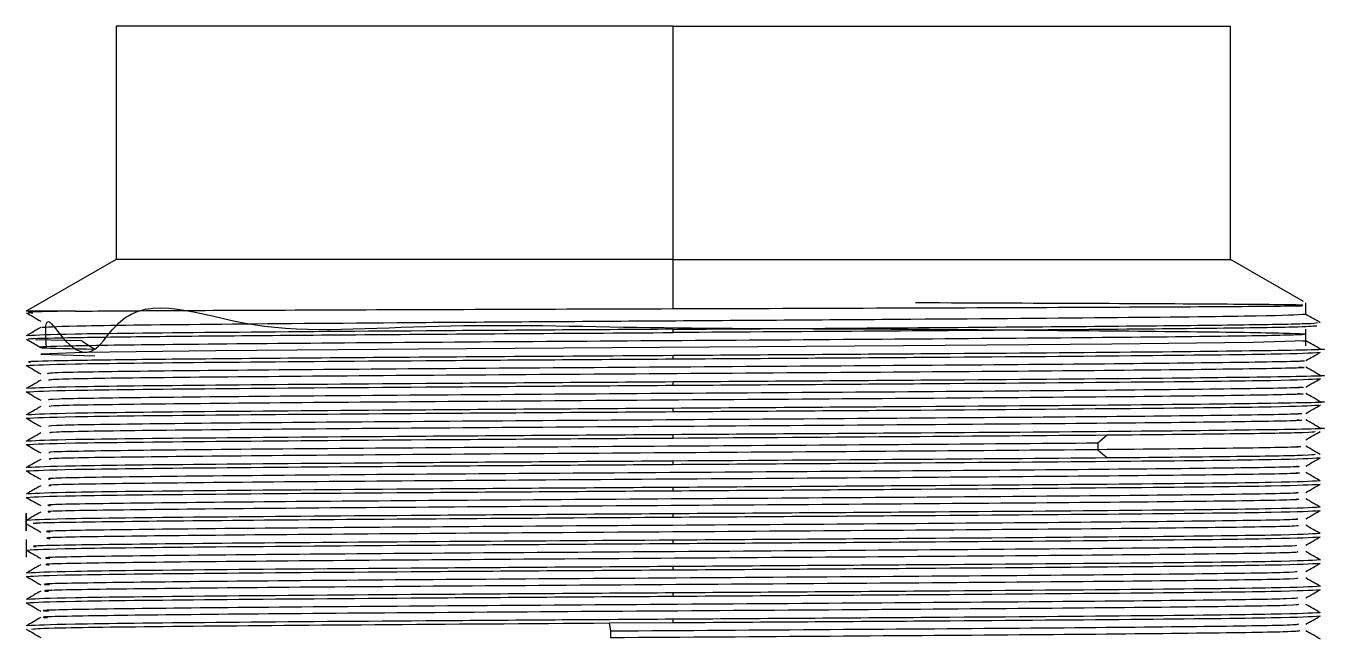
# Model space of a CAD drawing. Header units: millimetres. Extents: x 101 to 291, y 114 to 180.
# Drawn here: x 233.72 to 240.12, y 177.11 to 180.1 of the extents above; entities that cross this region are included whole.
import ezdxf

# ---------------------------------------------------------------- set-up
doc = ezdxf.new("R2010")
doc.units = ezdxf.units.MM

msp = doc.modelspace()

# ---------------------------------------------------------------- linework, layer by layer
at = {"color": 7, "linetype": 'Continuous', "lineweight": 25}
for p, q in [((234.1586, 180.0999), (234.1586, 178.9589)), ((236.8836, 180.0999), (234.1586, 180.0999)), ((236.8836, 178.9589), (236.8836, 180.0999)), ((236.8836, 180.0999), (239.6086, 180.0999)), ((239.6086, 178.9589), (239.6086, 180.0999)), ((234.1586, 178.9589), (233.72, 178.7057)), ((236.8836, 178.9589), (234.1586, 178.9589)), ((236.8836, 178.7178), (236.8836, 178.9589)), ((236.8836, 178.9589), (239.6086, 178.9589)), ((239.9646, 178.7534), (239.6086, 178.9589)), ((239.9772, 178.6894), (239.9772, 178.7468)), ((233.9609, 178.7057), (233.72, 178.7057)), ((236.8836, 178.6009), (236.8836, 178.617)), ((239.9772, 178.5355), (239.9772, 178.6178)), ((233.7207, 178.5684), (233.7914, 178.5276)), ((233.9919, 178.56), (233.7651, 178.5652)), ((236.8836, 178.4719), (236.8836, 178.488)), ((236.8836, 178.3429), (236.8836, 178.359)), ((236.8836, 178.2139), (236.8836, 178.23)), ((236.8836, 178.0849), (236.8836, 178.101)), ((238.9598, 178.0597), (238.9598, 178.0274)), ((236.8836, 177.9559), (236.8836, 177.972)), ((236.8836, 177.8269), (236.8836, 177.843)), ((233.72, 177.7165), (233.72, 177.6309)), ((233.72, 177.714), (233.72, 177.6309)), ((233.72, 177.6309), (233.72, 177.714)), ((236.8836, 177.6979), (236.8836, 177.714)), ((233.72, 177.5875), (233.72, 177.5019)), ((236.8836, 177.5689), (236.8836, 177.585)), ((236.8836, 177.4399), (236.8836, 177.456)), ((236.8836, 177.3109), (236.8836, 177.327)), ((236.8836, 177.1819), (236.8836, 177.198)), ((236.5696, 177.1798), (236.8836, 177.1819)), ((236.5696, 177.1799), (236.5765, 177.1396)), ((236.5765, 177.1395), (236.5765, 177.1073))]:
    msp.add_line(p, q, dxfattribs=at)
at = {"color": 7, "linetype": 'Continuous', "lineweight": 25, "flags": 128}
for points in [[(239.9615, 178.5607), (239.9769, 178.5601), (239.7193, 178.552), (239.0283, 178.5439), (238.0095, 178.5359), (236.8187, 178.5278), (235.6378, 178.5197), (234.6473, 178.5116), (233.9986, 178.5036), (233.7908, 178.4955), (234.0557, 178.4874), (234.0557, 178.4874)], [(233.9919, 178.5601), (234.0238, 178.5399), (234.0557, 178.5198)], [(239.0067, 178.1), (238.9832, 178.0799), (238.9598, 178.0597)], [(238.9598, 178.0274), (238.9832, 178.0072), (239.0067, 177.9871)]]:
    msp.add_lwpolyline(points, dxfattribs=at)
at = {"color": 7, "linetype": 'Continuous', "lineweight": 25}
for points, knots in [([(233.8184, 178.5282), (233.8141, 178.5928), (233.8026, 178.7671), (233.9886, 178.3756), (234.2628, 178.8277), (234.7987, 178.5695), (235.7105, 178.6518), (236.7709, 178.6208), (237.8416, 178.6201), (238.8006, 178.6113), (239.5343, 178.6047), (239.9567, 178.5975), (240.0182, 178.5905), (239.7116, 178.5834), (239.0729, 178.5764), (238.1771, 178.5693), (237.1294, 178.5622), (236.0528, 178.5551), (235.0742, 178.5481), (234.3063, 178.541), (233.8475, 178.5339), (233.7215, 178.5269), (233.9443, 178.5221), (234.0557, 178.5198)], [0, 0, 0, 0, 0.023196, 0.062577, 0.076601, 0.127902, 0.179204, 0.230505, 0.281806, 0.333107, 0.384408, 0.435709, 0.487009, 0.538309, 0.589609, 0.640908, 0.692207, 0.743506, 0.794805, 0.846104, 0.897403, 0.948702, 1, 1, 1, 1]), ([(236.8836, 178.7178), (237.2427, 178.719), (237.9603, 178.7213), (238.9115, 178.7248), (239.6059, 178.7284), (239.9799, 178.7314), (239.9604, 178.7332), (239.9534, 178.7339)], [0, 0, 0, 0, 0.219522, 0.438617, 0.657284, 0.875524, 1, 1, 1, 1]), ([(239.962, 178.7354), (239.872, 178.7366), (239.6921, 178.7389), (239.0092, 178.7425), (238.3812, 178.7448), (238.0675, 178.746)], [0, 0, 0, 0, 0.33399, 0.667323, 1, 1, 1, 1]), ([(233.7198, 178.6977), (233.7316, 178.6909), (233.7551, 178.6773), (233.7787, 178.6637), (233.7905, 178.6569)], [0, 0, 0, 0, 0.5, 1, 1, 1, 1]), ([(233.9609, 178.7057), (233.8414, 178.7035), (233.6906, 178.7007), (233.7408, 178.698), (233.7512, 178.6974)], [0, 0, 0, 0, 0.79261, 1, 1, 1, 1]), ([(239.9773, 178.6894), (239.9284, 178.6867), (239.8306, 178.6813), (239.1069, 178.6732), (238.0772, 178.6651), (236.8566, 178.657), (235.6399, 178.649), (234.6224, 178.6409), (233.921, 178.6329), (233.8374, 178.6276), (233.7963, 178.625)], [0, 0, 0, 0, 0.125441, 0.250883, 0.376327, 0.501771, 0.627217, 0.752664, 0.878112, 1, 1, 1, 1]), ([(233.9609, 178.7057), (234.1057, 178.7067), (234.3951, 178.7087), (235.1091, 178.7117), (235.9556, 178.7148), (236.5744, 178.7168), (236.8836, 178.7178)], [0, 0, 0, 0, 0.2506224, 0.5008304, 0.7506234, 1, 1, 1, 1]), ([(240.0474, 178.6491), (240.0356, 178.656), (240.012, 178.6696), (239.9885, 178.6832), (239.9767, 178.69)], [0, 0, 0, 0, 0.500031, 1, 1, 1, 1]), ([(233.7904, 178.6255), (233.7786, 178.6187), (233.755, 178.6051), (233.7315, 178.5914), (233.7197, 178.5846)], [0, 0, 0, 0, 0.500031, 1, 1, 1, 1]), ([(236.8836, 178.617), (236.469, 178.6143), (235.6399, 178.6089), (234.5947, 178.6009), (233.8686, 178.5929), (233.774, 178.5876), (233.7275, 178.585)], [0, 0, 0, 0, 0.251947, 0.503893, 0.75584, 1, 1, 1, 1]), ([(236.8836, 178.617), (237.1683, 178.6188), (237.7378, 178.6225), (238.5296, 178.6281), (239.2038, 178.6336), (239.7039, 178.6392), (240.0076, 178.6445), (240.0252, 178.6479), (240.0333, 178.6495)], [0, 0, 0, 0, 0.170585, 0.341168, 0.511752, 0.682337, 0.85292, 1, 1, 1, 1]), ([(240.0301, 178.6328), (240.0087, 178.6309), (239.963, 178.6268), (239.5093, 178.6205), (238.8018, 178.614), (237.8926, 178.6074), (237.2199, 178.6031), (236.8836, 178.6009)], [0, 0, 0, 0, 0.18049, 0.385367, 0.590245, 0.795123, 1, 1, 1, 1]), ([(233.7412, 178.5686), (233.7353, 178.5692), (233.7108, 178.5714), (233.8665, 178.5754), (234.2018, 178.5805), (234.7157, 178.5856), (235.3592, 178.5907), (236.0974, 178.5958), (236.6215, 178.5992), (236.8836, 178.6009)], [0, 0, 0, 0, 0.050507, 0.208756, 0.367005, 0.525254, 0.683503, 0.841751, 1, 1, 1, 1]), ([(240.0474, 178.5201), (240.0356, 178.5269), (240.012, 178.5405), (239.9885, 178.5541), (239.9767, 178.561)], [0, 0, 0, 0, 0.499992, 1, 1, 1, 1]), ([(236.8836, 178.488), (236.6215, 178.4863), (236.0974, 178.4829), (235.3592, 178.4778), (234.7157, 178.4727), (234.2018, 178.4676), (233.8665, 178.4625), (233.7108, 178.4585), (233.7353, 178.4563), (233.7412, 178.4558)], [0, 0, 0, 0, 0.158297, 0.316594, 0.474892, 0.633189, 0.791487, 0.949785, 1, 1, 1, 1]), ([(240.0401, 178.5205), (240.0426, 178.5204), (240.1273, 178.5177), (239.8472, 178.5122), (239.1883, 178.5041), (238.1234, 178.4961), (237.2969, 178.4907), (236.8836, 178.488)], [0, 0, 0, 0, 0.007261, 0.255445, 0.50363, 0.751815, 1, 1, 1, 1]), ([(236.8836, 178.4719), (237.2982, 178.4746), (238.1273, 178.4799), (239.173, 178.488), (239.9045, 178.4961), (239.9996, 178.5014), (240.0471, 178.5041)], [0, 0, 0, 0, 0.250012, 0.500023, 0.750035, 1, 1, 1, 1]), ([(239.9767, 178.4634), (239.9886, 178.4702), (240.0122, 178.4839), (240.0359, 178.4975), (240.0477, 178.5044)], [0, 0, 0, 0, 0.4999886, 1, 1, 1, 1]), ([(233.7196, 178.4399), (233.7314, 178.433), (233.7551, 178.4194), (233.7787, 178.4057), (233.7905, 178.3989)], [0, 0, 0, 0, 0.5, 1, 1, 1, 1]), ([(233.7201, 178.4396), (233.7677, 178.4423), (233.8628, 178.4477), (234.5943, 178.4557), (235.64, 178.4638), (236.4691, 178.4692), (236.8836, 178.4719)], [0, 0, 0, 0, 0.249949, 0.499966, 0.749983, 1, 1, 1, 1]), ([(239.9485, 178.4636), (239.9567, 178.4631), (240.0089, 178.4603), (239.7364, 178.455), (239.1399, 178.4479), (238.2366, 178.4407), (237.1777, 178.4335), (236.0816, 178.4263), (235.0804, 178.4191), (234.3094, 178.4119), (233.8437, 178.4052), (233.8287, 178.401), (233.8221, 178.3991)], [0, 0, 0, 0, 0.0208219, 0.1322838, 0.243745, 0.3552057, 0.4666654, 0.5781248, 0.6895831, 0.8010409, 0.9124984, 1, 1, 1, 1]), ([(239.9415, 178.4318), (239.9533, 178.4312), (240.0115, 178.4282), (239.7387, 178.4228), (239.1393, 178.4156), (238.2368, 178.4084), (237.1776, 178.4012), (236.0817, 178.394), (235.0801, 178.3868), (234.3103, 178.3796), (233.8515, 178.3731), (233.8351, 178.369), (233.8283, 178.3673)], [0, 0, 0, 0, 0.028204, 0.139664, 0.251124, 0.362583, 0.474041, 0.585499, 0.696955, 0.808412, 0.919867, 1, 1, 1, 1]), ([(240.0476, 178.3911), (240.0358, 178.3979), (240.0121, 178.4115), (239.9885, 178.4252), (239.9766, 178.432)], [0, 0, 0, 0, 0.499969, 1, 1, 1, 1]), ([(233.7906, 178.3675), (233.7788, 178.3607), (233.7551, 178.347), (233.7314, 178.3334), (233.7196, 178.3266)], [0, 0, 0, 0, 0.499989, 1, 1, 1, 1]), ([(236.8836, 178.359), (236.469, 178.3563), (235.6399, 178.3509), (234.5947, 178.3429), (233.8687, 178.3349), (233.7742, 178.3296), (233.7276, 178.327)], [0, 0, 0, 0, 0.251988, 0.503977, 0.755965, 1, 1, 1, 1]), ([(240.0396, 178.3915), (240.0422, 178.3914), (240.1273, 178.3886), (239.8473, 178.3832), (239.1882, 178.3751), (238.1234, 178.3671), (237.2969, 178.3617), (236.8836, 178.359)], [0, 0, 0, 0, 0.00778, 0.255835, 0.50389, 0.751945, 1, 1, 1, 1]), ([(236.8836, 178.3429), (237.2982, 178.3456), (238.1273, 178.3509), (239.173, 178.359), (239.9045, 178.3671), (239.9996, 178.3724), (240.0471, 178.3751)], [0, 0, 0, 0, 0.250012, 0.500023, 0.750035, 1, 1, 1, 1]), ([(239.9768, 178.3344), (239.9887, 178.3412), (240.0123, 178.3549), (240.036, 178.3685), (240.0478, 178.3754)], [0, 0, 0, 0, 0.500008, 1, 1, 1, 1]), ([(233.7196, 178.3109), (233.7314, 178.304), (233.7551, 178.2904), (233.7787, 178.2767), (233.7905, 178.2699)], [0, 0, 0, 0, 0.4999887, 1, 1, 1, 1]), ([(233.7201, 178.3106), (233.7677, 178.3133), (233.8628, 178.3187), (234.5943, 178.3268), (235.64, 178.3348), (236.4691, 178.3402), (236.8836, 178.3429)], [0, 0, 0, 0, 0.24995, 0.499966, 0.749983, 1, 1, 1, 1]), ([(239.9422, 178.3346), (239.9518, 178.334), (240.0006, 178.331), (239.7126, 178.3256), (239.0963, 178.3185), (238.1816, 178.3113), (237.1171, 178.3041), (236.023, 178.2969), (235.0305, 178.2897), (234.2756, 178.2825), (233.8331, 178.276), (233.8291, 178.2718), (233.8274, 178.2701)], [0, 0, 0, 0, 0.0272361, 0.1386658, 0.250096, 0.3615269, 0.4729586, 0.5843905, 0.6958227, 0.807255, 0.9186869, 1, 1, 1, 1]), ([(239.9367, 178.3028), (239.9495, 178.302), (240.0038, 178.2989), (239.7147, 178.2934), (239.0958, 178.2862), (238.1817, 178.279), (237.117, 178.2718), (236.0231, 178.2646), (235.0302, 178.2574), (234.2766, 178.2502), (233.8403, 178.2438), (233.8345, 178.2399), (233.8322, 178.2383)], [0, 0, 0, 0, 0.034582, 0.146009, 0.257438, 0.368867, 0.480296, 0.591727, 0.703157, 0.814587, 0.926017, 1, 1, 1, 1]), ([(240.0477, 178.2621), (240.0359, 178.2689), (240.0122, 178.2826), (239.9886, 178.2962), (239.9767, 178.303)], [0, 0, 0, 0, 0.499992, 1, 1, 1, 1]), ([(233.7906, 178.2385), (233.7788, 178.2317), (233.7551, 178.218), (233.7315, 178.2044), (233.7196, 178.1975)], [0, 0, 0, 0, 0.499989, 1, 1, 1, 1]), ([(236.8836, 178.23), (236.469, 178.2273), (235.6399, 178.2219), (234.5947, 178.2139), (233.8687, 178.2059), (233.7741, 178.2006), (233.7275, 178.198)], [0, 0, 0, 0, 0.251959, 0.503919, 0.755878, 1, 1, 1, 1]), ([(240.0392, 178.2625), (240.042, 178.2624), (240.1273, 178.2597), (239.8474, 178.2542), (239.1882, 178.2461), (238.1234, 178.2381), (237.2969, 178.2327), (236.8836, 178.23)], [0, 0, 0, 0, 0.008175, 0.256131, 0.504087, 0.752043, 1, 1, 1, 1]), ([(236.8836, 178.2139), (237.2982, 178.2166), (238.1273, 178.2219), (239.1726, 178.23), (239.8995, 178.238), (239.9941, 178.2433), (240.0408, 178.2459)], [0, 0, 0, 0, 0.2516658, 0.5033311, 0.7549962, 1, 1, 1, 1]), ([(239.9767, 178.2054), (239.9886, 178.2122), (240.0122, 178.2259), (240.0359, 178.2395), (240.0477, 178.2464)], [0, 0, 0, 0, 0.50002, 1, 1, 1, 1]), ([(233.7195, 178.1819), (233.7313, 178.175), (233.7549, 178.1614), (233.7786, 178.1477), (233.7904, 178.1409)], [0, 0, 0, 0, 0.50002, 1, 1, 1, 1]), ([(233.7201, 178.1816), (233.7677, 178.1843), (233.8628, 178.1897), (234.5943, 178.1977), (235.64, 178.2058), (236.4691, 178.2112), (236.8836, 178.2139)], [0, 0, 0, 0, 0.24995, 0.499966, 0.749983, 1, 1, 1, 1]), ([(239.9374, 178.2056), (239.9476, 178.2049), (239.992, 178.2018), (239.6874, 178.1962), (239.0519, 178.1891), (238.126, 178.1819), (237.0563, 178.1747), (235.9648, 178.1675), (234.9814, 178.1603), (234.243, 178.1531), (233.8232, 178.1467), (233.8293, 178.1427), (233.8317, 178.1411)], [0, 0, 0, 0, 0.033289, 0.144759, 0.256229, 0.367698, 0.479168, 0.590639, 0.70211, 0.813581, 0.925053, 1, 1, 1, 1]), ([(239.9333, 178.1738), (239.9465, 178.1729), (239.9957, 178.1696), (239.6893, 178.164), (239.0515, 178.1568), (238.1261, 178.1496), (237.0563, 178.1424), (235.9649, 178.1352), (234.9811, 178.128), (234.2441, 178.1208), (233.8299, 178.1146), (233.8337, 178.1107), (233.8352, 178.1093)], [0, 0, 0, 0, 0.040591, 0.152057, 0.263524, 0.374991, 0.486458, 0.597926, 0.709394, 0.820862, 0.932332, 1, 1, 1, 1]), ([(240.0477, 178.1331), (240.0358, 178.1399), (240.0122, 178.1535), (239.9885, 178.1672), (239.9767, 178.174)], [0, 0, 0, 0, 0.5, 1, 1, 1, 1]), ([(233.7905, 178.1095), (233.7787, 178.1027), (233.7551, 178.089), (233.7314, 178.0754), (233.7196, 178.0686)], [0, 0, 0, 0, 0.49998, 1, 1, 1, 1]), ([(236.8836, 178.101), (236.469, 178.0983), (235.6399, 178.0929), (234.5947, 178.0849), (233.8689, 178.0769), (233.7743, 178.0716), (233.7278, 178.069)], [0, 0, 0, 0, 0.25204, 0.504079, 0.756119, 1, 1, 1, 1]), ([(240.0396, 178.1335), (240.0422, 178.1334), (240.1273, 178.1306), (239.8473, 178.1252), (239.1882, 178.1171), (238.1234, 178.1091), (237.2969, 178.1037), (236.8836, 178.101)], [0, 0, 0, 0, 0.007793, 0.255844, 0.503896, 0.751948, 1, 1, 1, 1]), ([(236.8836, 178.0849), (237.2755, 178.0874), (238.0593, 178.0924), (238.6909, 178.0975), (239.0067, 178.1)], [0, 0, 0, 0, 0.500001, 1, 1, 1, 1]), ([(239.0067, 178.1), (239.2214, 178.102), (239.651, 178.1062), (239.9985, 178.1119), (240.0152, 178.1155), (240.0225, 178.1171)], [0, 0, 0, 0, 0.360054, 0.720107, 1, 1, 1, 1]), ([(239.9767, 178.0764), (239.9885, 178.0832), (240.0122, 178.0969), (240.0358, 178.1105), (240.0476, 178.1174)], [0, 0, 0, 0, 0.500011, 1, 1, 1, 1]), ([(233.7196, 178.0529), (233.7314, 178.046), (233.7551, 178.0324), (233.7787, 178.0187), (233.7905, 178.0119)], [0, 0, 0, 0, 0.499989, 1, 1, 1, 1]), ([(233.7201, 178.0526), (233.7677, 178.0553), (233.8628, 178.0607), (234.5943, 178.0687), (235.64, 178.0768), (236.4691, 178.0822), (236.8836, 178.0849)], [0, 0, 0, 0, 0.24995, 0.499966, 0.749983, 1, 1, 1, 1]), ([(238.9598, 178.0597), (238.6674, 178.0573), (238.0826, 178.0525), (236.9921, 178.0453), (235.9077, 178.0381), (234.9326, 178.0309), (234.2113, 178.0237), (233.8132, 178.0174), (233.8287, 178.0136), (233.8347, 178.0121)], [0, 0, 0, 0, 0.151086, 0.302174, 0.453261, 0.60435, 0.755439, 0.906529, 1, 1, 1, 1]), ([(238.9598, 178.0274), (238.6674, 178.025), (238.0826, 178.0202), (236.9921, 178.013), (235.9078, 178.0058), (234.9323, 177.9986), (234.2125, 177.9914), (233.8193, 177.9853), (233.8322, 177.9816), (233.8368, 177.9803)], [0, 0, 0, 0, 0.15258, 0.305161, 0.457743, 0.610326, 0.762909, 0.915492, 1, 1, 1, 1]), ([(239.9326, 178.0445), (239.9438, 178.0436), (239.9842, 178.0403), (239.675, 178.0346), (239.1982, 178.0298), (238.9598, 178.0274)], [0, 0, 0, 0, 0.161197, 0.580599, 1, 1, 1, 1]), ([(240.0476, 178.004), (240.0358, 178.0109), (240.0121, 178.0245), (239.9885, 178.0382), (239.9766, 178.045)], [0, 0, 0, 0, 0.5, 1, 1, 1, 1]), ([(233.7906, 177.9805), (233.7788, 177.9737), (233.7552, 177.9601), (233.7316, 177.9465), (233.7198, 177.9396)], [0, 0, 0, 0, 0.5, 1, 1, 1, 1]), ([(236.8836, 177.972), (236.469, 177.9693), (235.6399, 177.9639), (234.5947, 177.9559), (233.8685, 177.9479), (233.7739, 177.9426), (233.7273, 177.94)], [0, 0, 0, 0, 0.251907, 0.503814, 0.755721, 1, 1, 1, 1]), ([(236.8836, 177.9559), (237.2982, 177.9586), (238.1273, 177.9639), (239.173, 177.972), (239.9045, 177.9801), (239.9996, 177.9854), (240.0471, 177.9881)], [0, 0, 0, 0, 0.250012, 0.500023, 0.750035, 1, 1, 1, 1]), ([(239.0067, 177.9871), (238.6909, 177.9846), (238.0593, 177.9795), (237.2755, 177.9745), (236.8836, 177.972)], [0, 0, 0, 0, 0.499999, 1, 1, 1, 1]), ([(240.0225, 178.0043), (240.0152, 178.0027), (239.9985, 177.999), (239.651, 177.9933), (239.2214, 177.9892), (239.0067, 177.9871)], [0, 0, 0, 0, 0.279864, 0.639932, 1, 1, 1, 1]), ([(239.9767, 177.9474), (239.9886, 177.9542), (240.0122, 177.9679), (240.0359, 177.9815), (240.0477, 177.9884)], [0, 0, 0, 0, 0.499989, 1, 1, 1, 1]), ([(233.7195, 177.9239), (233.7313, 177.917), (233.755, 177.9034), (233.7786, 177.8897), (233.7904, 177.8829)], [0, 0, 0, 0, 0.500031, 1, 1, 1, 1]), ([(233.7201, 177.9236), (233.7677, 177.9263), (233.8628, 177.9317), (234.5943, 177.9397), (235.64, 177.9478), (236.4691, 177.9532), (236.8836, 177.9559)], [0, 0, 0, 0, 0.24995, 0.499966, 0.749983, 1, 1, 1, 1]), ([(239.9314, 177.9476), (239.9409, 177.9466), (239.9739, 177.9432), (239.6337, 177.9375), (238.9609, 177.9303), (238.0135, 177.9231), (236.9347, 177.9159), (235.8493, 177.9087), (234.8852, 177.9015), (234.1809, 177.8943), (233.8039, 177.8882), (233.828, 177.8844), (233.8367, 177.8831)], [0, 0, 0, 0, 0.045509, 0.156977, 0.268446, 0.379914, 0.491382, 0.60285, 0.714319, 0.825788, 0.937258, 1, 1, 1, 1]), ([(239.93, 177.9158), (239.9418, 177.9146), (239.9787, 177.9111), (239.6352, 177.9052), (238.9606, 177.898), (238.0136, 177.8908), (236.9346, 177.8836), (235.8494, 177.8764), (234.8848, 177.8692), (234.1821, 177.862), (233.8094, 177.8561), (233.8304, 177.8525), (233.8374, 177.8513)], [0, 0, 0, 0, 0.052693, 0.164157, 0.275622, 0.387086, 0.49855, 0.610015, 0.721479, 0.832944, 0.94441, 1, 1, 1, 1]), ([(240.0475, 177.8751), (240.0357, 177.8819), (240.0121, 177.8956), (239.9886, 177.9092), (239.9768, 177.916)], [0, 0, 0, 0, 0.500011, 1, 1, 1, 1]), ([(233.7905, 177.8515), (233.7787, 177.8447), (233.7551, 177.8311), (233.7315, 177.8175), (233.7197, 177.8106)], [0, 0, 0, 0, 0.500011, 1, 1, 1, 1]), ([(236.8836, 177.843), (236.469, 177.8403), (235.6399, 177.8349), (234.5947, 177.8269), (233.8684, 177.8189), (233.7738, 177.8136), (233.7273, 177.811)], [0, 0, 0, 0, 0.2518884, 0.503777, 0.7556654, 1, 1, 1, 1]), ([(240.0471, 177.8752), (239.9996, 177.8726), (239.9045, 177.8672), (239.173, 177.8591), (238.1273, 177.8511), (237.2982, 177.8457), (236.8836, 177.843)], [0, 0, 0, 0, 0.249949, 0.499966, 0.749983, 1, 1, 1, 1]), ([(236.8836, 177.8269), (237.2982, 177.8296), (238.1273, 177.8349), (239.173, 177.843), (239.9045, 177.8511), (239.9996, 177.8564), (240.0471, 177.8591)], [0, 0, 0, 0, 0.250012, 0.500023, 0.750035, 1, 1, 1, 1]), ([(239.9767, 177.8184), (239.9885, 177.8252), (240.0121, 177.8389), (240.0358, 177.8525), (240.0476, 177.8593)], [0, 0, 0, 0, 0.4999803, 1, 1, 1, 1]), ([(233.7195, 177.7948), (233.7313, 177.788), (233.755, 177.7744), (233.7786, 177.7607), (233.7905, 177.7539)], [0, 0, 0, 0, 0.499989, 1, 1, 1, 1]), ([(233.7201, 177.7946), (233.7677, 177.7973), (233.8628, 177.8027), (234.5943, 177.8107), (235.64, 177.8188), (236.4691, 177.8242), (236.8836, 177.8269)], [0, 0, 0, 0, 0.24995, 0.499966, 0.749983, 1, 1, 1, 1]), ([(239.9301, 177.8186), (239.9384, 177.8175), (239.9646, 177.814), (239.6052, 177.8081), (238.9144, 177.8009), (237.9566, 177.7937), (236.8738, 177.7865), (235.7921, 177.7793), (234.8381, 177.7721), (234.1513, 177.7649), (233.7945, 177.7589), (233.8266, 177.7553), (233.8375, 177.7541)], [0, 0, 0, 0, 0.051567, 0.163015, 0.274462, 0.385908, 0.497354, 0.608799, 0.720243, 0.831687, 0.94313, 1, 1, 1, 1]), ([(239.9301, 177.7868), (239.9403, 177.7855), (239.9698, 177.7818), (239.6066, 177.7758), (238.9141, 177.7686), (237.9567, 177.7614), (236.8737, 177.7542), (235.7921, 177.747), (234.8377, 177.7398), (234.1527, 177.7326), (233.7995, 177.7268), (233.8281, 177.7233), (233.8369, 177.7223)], [0, 0, 0, 0, 0.058702, 0.17015, 0.281597, 0.393044, 0.50449, 0.615935, 0.72738, 0.838824, 0.950268, 1, 1, 1, 1]), ([(240.0475, 177.7461), (240.0357, 177.7529), (240.0121, 177.7666), (239.9885, 177.7802), (239.9767, 177.787)], [0, 0, 0, 0, 0.500011, 1, 1, 1, 1]), ([(233.7904, 177.7225), (233.7786, 177.7157), (233.755, 177.7021), (233.7314, 177.6884), (233.7196, 177.6816)], [0, 0, 0, 0, 0.500031, 1, 1, 1, 1]), ([(236.8836, 177.714), (236.469, 177.7113), (235.6399, 177.7059), (234.5947, 177.6979), (233.8679, 177.6899), (233.7733, 177.6846), (233.7266, 177.682)], [0, 0, 0, 0, 0.2517155, 0.5034311, 0.7551466, 1, 1, 1, 1]), ([(240.0471, 177.7462), (239.9996, 177.7436), (239.9045, 177.7382), (239.173, 177.7301), (238.1273, 177.7221), (237.2982, 177.7167), (236.8836, 177.714)], [0, 0, 0, 0, 0.249949, 0.499966, 0.749983, 1, 1, 1, 1]), ([(236.8836, 177.6979), (237.2982, 177.7006), (238.1273, 177.7059), (239.173, 177.714), (239.9045, 177.7221), (239.9996, 177.7274), (240.0471, 177.7301)], [0, 0, 0, 0, 0.250012, 0.500023, 0.750035, 1, 1, 1, 1]), ([(239.9767, 177.6894), (239.9885, 177.6962), (240.0122, 177.7099), (240.0358, 177.7235), (240.0477, 177.7303)], [0, 0, 0, 0, 0.499992, 1, 1, 1, 1]), ([(233.7196, 177.6658), (233.7315, 177.659), (233.7551, 177.6453), (233.7788, 177.6317), (233.7906, 177.6248)], [0, 0, 0, 0, 0.500008, 1, 1, 1, 1]), ([(233.7687, 177.6656), (233.7578, 177.6667), (233.7229, 177.6702), (234.0818, 177.6761), (234.7847, 177.6834), (235.7681, 177.6906), (236.5118, 177.6955), (236.8836, 177.6979)], [0, 0, 0, 0, 0.1012104, 0.325908, 0.5506054, 0.7753031, 1, 1, 1, 1]), ([(239.9299, 177.6896), (239.9362, 177.6883), (239.9548, 177.6847), (239.5754, 177.6787), (238.8671, 177.6715), (237.8993, 177.6643), (236.8129, 177.6571), (235.7353, 177.6499), (234.7917, 177.6427), (234.1228, 177.6355), (233.7855, 177.6296), (233.8247, 177.6262), (233.837, 177.6251)], [0, 0, 0, 0, 0.057729, 0.16915, 0.280572, 0.391995, 0.503418, 0.614842, 0.726266, 0.83769, 0.949113, 1, 1, 1, 1]), ([(239.9311, 177.6578), (239.9391, 177.6564), (239.9606, 177.6526), (239.5768, 177.6464), (238.8668, 177.6392), (237.8995, 177.632), (236.8129, 177.6248), (235.7353, 177.6176), (234.7915, 177.6104), (234.1236, 177.6033), (233.7878, 177.5974), (233.825, 177.594), (233.836, 177.593)], [0, 0, 0, 0, 0.06468, 0.17572, 0.28676, 0.397802, 0.508844, 0.619886, 0.730929, 0.841971, 0.953014, 1, 1, 1, 1]), ([(240.0475, 177.6171), (240.0357, 177.6239), (240.0121, 177.6376), (239.9885, 177.6512), (239.9767, 177.658)], [0, 0, 0, 0, 0.499989, 1, 1, 1, 1]), ([(236.8836, 177.585), (236.5118, 177.5826), (235.7682, 177.5778), (234.7845, 177.5705), (234.0825, 177.5633), (233.725, 177.5574), (233.7583, 177.554), (233.7682, 177.553)], [0, 0, 0, 0, 0.226117, 0.452235, 0.678353, 0.90447, 1, 1, 1, 1]), ([(240.0471, 177.6172), (239.9996, 177.6146), (239.9045, 177.6092), (239.173, 177.6011), (238.1273, 177.5931), (237.2982, 177.5877), (236.8836, 177.585)], [0, 0, 0, 0, 0.249949, 0.499966, 0.749983, 1, 1, 1, 1]), ([(236.8836, 177.5689), (237.2982, 177.5716), (238.1273, 177.5769), (239.173, 177.585), (239.9045, 177.5931), (239.9996, 177.5984), (240.0471, 177.6011)], [0, 0, 0, 0, 0.250012, 0.500023, 0.750035, 1, 1, 1, 1]), ([(239.9766, 177.5604), (239.9885, 177.5672), (240.0121, 177.5808), (240.0358, 177.5945), (240.0476, 177.6013)], [0, 0, 0, 0, 0.4999887, 1, 1, 1, 1]), ([(233.7195, 177.5368), (233.7313, 177.53), (233.755, 177.5163), (233.7787, 177.5027), (233.7905, 177.4958)], [0, 0, 0, 0, 0.5, 1, 1, 1, 1]), ([(233.7201, 177.5366), (233.7677, 177.5393), (233.8628, 177.5447), (234.5943, 177.5528), (235.64, 177.5608), (236.4691, 177.5662), (236.8836, 177.5689)], [0, 0, 0, 0, 0.24995, 0.499966, 0.749983, 1, 1, 1, 1]), ([(239.9308, 177.5606), (239.9345, 177.5592), (239.9446, 177.5554), (239.5446, 177.5493), (238.819, 177.5421), (237.8416, 177.5349), (236.7521, 177.5277), (235.6789, 177.5205), (234.7462, 177.5133), (234.0956, 177.5061), (233.7771, 177.5004), (233.8226, 177.497), (233.8357, 177.4961)], [0, 0, 0, 0, 0.063683, 0.175119, 0.286556, 0.397992, 0.509427, 0.620862, 0.732296, 0.843729, 0.955162, 1, 1, 1, 1]), ([(239.9335, 177.5288), (239.9384, 177.5272), (239.951, 177.5233), (239.5459, 177.517), (238.8188, 177.5098), (237.8417, 177.5026), (236.752, 177.4954), (235.679, 177.4882), (234.7457, 177.481), (234.0973, 177.4739), (233.781, 177.4683), (233.822, 177.4651), (233.8323, 177.4642)], [0, 0, 0, 0, 0.070925, 0.182364, 0.293803, 0.405242, 0.516679, 0.628117, 0.739553, 0.850989, 0.962424, 1, 1, 1, 1]), ([(240.0477, 177.488), (240.0358, 177.4948), (240.0122, 177.5085), (239.9885, 177.5222), (239.9767, 177.529)], [0, 0, 0, 0, 0.4999887, 1, 1, 1, 1]), ([(233.7904, 177.4645), (233.7786, 177.4576), (233.7549, 177.444), (233.7312, 177.4303), (233.7194, 177.4235)], [0, 0, 0, 0, 0.500011, 1, 1, 1, 1]), ([(236.8836, 177.456), (236.469, 177.4533), (235.6399, 177.4479), (234.5946, 177.4399), (233.8676, 177.4319), (233.7729, 177.4266), (233.7262, 177.424)], [0, 0, 0, 0, 0.251605, 0.503211, 0.754816, 1, 1, 1, 1]), ([(240.0471, 177.4882), (239.9996, 177.4856), (239.9045, 177.4802), (239.173, 177.4721), (238.1273, 177.4641), (237.2982, 177.4587), (236.8836, 177.456)], [0, 0, 0, 0, 0.249949, 0.499966, 0.749983, 1, 1, 1, 1]), ([(236.8836, 177.4399), (237.2982, 177.4426), (238.1273, 177.4479), (239.173, 177.456), (239.9045, 177.4641), (239.9996, 177.4694), (240.0471, 177.4721)], [0, 0, 0, 0, 0.250012, 0.500023, 0.750035, 1, 1, 1, 1]), ([(239.9767, 177.4313), (239.9885, 177.4382), (240.0122, 177.4518), (240.0358, 177.4655), (240.0476, 177.4723)], [0, 0, 0, 0, 0.500011, 1, 1, 1, 1]), ([(233.7196, 177.4078), (233.7315, 177.401), (233.7551, 177.3873), (233.7788, 177.3737), (233.7906, 177.3668)], [0, 0, 0, 0, 0.500011, 1, 1, 1, 1]), ([(233.7201, 177.4076), (233.7677, 177.4103), (233.8628, 177.4157), (234.5943, 177.4237), (235.64, 177.4318), (236.4691, 177.4372), (236.8836, 177.4399)], [0, 0, 0, 0, 0.24995, 0.499966, 0.749983, 1, 1, 1, 1]), ([(239.9328, 177.4316), (239.9332, 177.4301), (239.934, 177.4262), (239.5127, 177.4199), (238.7703, 177.4127), (237.7836, 177.4055), (236.6913, 177.3983), (235.6231, 177.3911), (234.7013, 177.3839), (234.0695, 177.3767), (233.7688, 177.3711), (233.8198, 177.3679), (233.8329, 177.3671)], [0, 0, 0, 0, 0.06984, 0.181277, 0.292715, 0.404154, 0.515594, 0.627034, 0.738475, 0.849916, 0.961357, 1, 1, 1, 1]), ([(239.9368, 177.3998), (239.938, 177.3981), (239.941, 177.394), (239.5138, 177.3876), (238.77, 177.3804), (237.7837, 177.3732), (236.6912, 177.366), (235.6232, 177.3588), (234.7008, 177.3517), (234.0714, 177.3445), (233.7723, 177.339), (233.8181, 177.3359), (233.8282, 177.3353)], [0, 0, 0, 0, 0.077135, 0.188575, 0.300017, 0.411459, 0.522901, 0.634345, 0.745789, 0.857233, 0.968678, 1, 1, 1, 1]), ([(240.0477, 177.359), (240.0358, 177.3658), (240.0122, 177.3795), (239.9885, 177.3932), (239.9767, 177.4)], [0, 0, 0, 0, 0.500011, 1, 1, 1, 1]), ([(233.7905, 177.3355), (233.7787, 177.3287), (233.755, 177.315), (233.7313, 177.3013), (233.7195, 177.2945)], [0, 0, 0, 0, 0.4999886, 1, 1, 1, 1]), ([(236.8836, 177.327), (236.469, 177.3243), (235.6399, 177.3189), (234.5947, 177.3109), (233.8677, 177.3029), (233.773, 177.2976), (233.7263, 177.295)], [0, 0, 0, 0, 0.251644, 0.503289, 0.754933, 1, 1, 1, 1]), ([(240.0471, 177.3592), (239.9996, 177.3566), (239.9045, 177.3512), (239.173, 177.3431), (238.1273, 177.3351), (237.2982, 177.3297), (236.8836, 177.327)], [0, 0, 0, 0, 0.249949, 0.499966, 0.749983, 1, 1, 1, 1]), ([(236.8836, 177.3109), (237.2982, 177.3136), (238.1273, 177.3189), (239.173, 177.327), (239.9045, 177.3351), (239.9996, 177.3404), (240.0471, 177.3431)], [0, 0, 0, 0, 0.250012, 0.500023, 0.750035, 1, 1, 1, 1]), ([(239.9767, 177.3023), (239.9886, 177.3092), (240.0122, 177.3228), (240.0359, 177.3365), (240.0477, 177.3433)], [0, 0, 0, 0, 0.500031, 1, 1, 1, 1]), ([(233.7196, 177.2788), (233.7315, 177.272), (233.7551, 177.2583), (233.7788, 177.2447), (233.7906, 177.2378)], [0, 0, 0, 0, 0.4999886, 1, 1, 1, 1]), ([(233.7201, 177.2786), (233.7677, 177.2813), (233.8628, 177.2867), (234.5943, 177.2947), (235.64, 177.3028), (236.4691, 177.3082), (236.8836, 177.3109)], [0, 0, 0, 0, 0.24995, 0.499966, 0.749983, 1, 1, 1, 1]), ([(239.9413, 177.2707), (239.9381, 177.269), (239.9305, 177.2648), (239.4807, 177.2582), (238.7206, 177.251), (237.7253, 177.2438), (236.6305, 177.2366), (235.5678, 177.2294), (234.6567, 177.2223), (234.0468, 177.2151), (233.764, 177.2097), (233.8138, 177.2068), (233.823, 177.2063)], [0, 0, 0, 0, 0.083171, 0.194649, 0.306127, 0.417605, 0.529083, 0.640561, 0.75204, 0.863518, 0.974998, 1, 1, 1, 1]), ([(239.9359, 177.3026), (239.9322, 177.3009), (239.923, 177.2969), (239.4797, 177.2905), (238.7208, 177.2833), (237.7252, 177.2761), (236.6306, 177.2689), (235.5677, 177.2617), (234.6573, 177.2545), (234.0448, 177.2474), (233.7611, 177.2419), (233.8166, 177.2388), (233.8291, 177.2381)], [0, 0, 0, 0, 0.075829, 0.187304, 0.29878, 0.410255, 0.521731, 0.633206, 0.744682, 0.856158, 0.967635, 1, 1, 1, 1]), ([(240.0478, 177.23), (240.036, 177.2368), (240.0123, 177.2505), (239.9887, 177.2641), (239.9768, 177.271)], [0, 0, 0, 0, 0.499969, 1, 1, 1, 1]), ([(233.7906, 177.2065), (233.7787, 177.1997), (233.7551, 177.186), (233.7314, 177.1723), (233.7196, 177.1655)], [0, 0, 0, 0, 0.5, 1, 1, 1, 1]), ([(236.8836, 177.198), (236.469, 177.1953), (235.6399, 177.1899), (234.5947, 177.1819), (233.8679, 177.1739), (233.7733, 177.1686), (233.7266, 177.166)], [0, 0, 0, 0, 0.251718, 0.503435, 0.755153, 1, 1, 1, 1]), ([(240.0471, 177.2302), (239.9996, 177.2276), (239.9045, 177.2222), (239.173, 177.2141), (238.1273, 177.2061), (237.2982, 177.2007), (236.8836, 177.198)], [0, 0, 0, 0, 0.2499494, 0.499966, 0.7499827, 1, 1, 1, 1]), ([(236.8836, 177.1819), (237.2982, 177.1846), (238.1273, 177.1899), (239.173, 177.198), (239.9045, 177.2061), (239.9996, 177.2114), (240.0471, 177.2141)], [0, 0, 0, 0, 0.250012, 0.500023, 0.750035, 1, 1, 1, 1]), ([(239.9767, 177.1733), (239.9885, 177.1802), (240.0122, 177.1938), (240.0358, 177.2075), (240.0477, 177.2143)], [0, 0, 0, 0, 0.500011, 1, 1, 1, 1]), ([(233.7199, 177.1497), (233.7316, 177.1429), (233.7552, 177.1293), (233.7788, 177.1157), (233.7906, 177.1088)], [0, 0, 0, 0, 0.499989, 1, 1, 1, 1]), ([(233.7457, 177.1496), (233.7688, 177.1519), (233.8185, 177.1567), (234.4356, 177.1642), (235.3841, 177.172), (236.1744, 177.1772), (236.5696, 177.1798)], [0, 0, 0, 0, 0.224805, 0.483203, 0.741602, 1, 1, 1, 1]), ([(239.9405, 177.1736), (239.932, 177.1718), (239.9121, 177.1676), (239.4457, 177.1611), (238.6713, 177.1539), (237.6647, 177.1467), (236.9392, 177.1419), (236.5765, 177.1395)], [0, 0, 0, 0, 0.155411, 0.36656, 0.577707, 0.788854, 1, 1, 1, 1]), ([(239.9473, 177.1418), (239.9389, 177.1398), (239.9201, 177.1355), (239.4467, 177.1288), (238.6711, 177.1216), (237.6648, 177.1144), (236.9393, 177.1096), (236.5765, 177.1072)], [0, 0, 0, 0, 0.167056, 0.375293, 0.58353, 0.791765, 1, 1, 1, 1]), ([(240.0478, 177.101), (240.0359, 177.1078), (240.0123, 177.1215), (239.9886, 177.1352), (239.9768, 177.142)], [0, 0, 0, 0, 0.499989, 1, 1, 1, 1])]:
    msp.add_open_spline(points, degree=3, knots=knots, dxfattribs=at)

doc.saveas('drawing.dxf')
